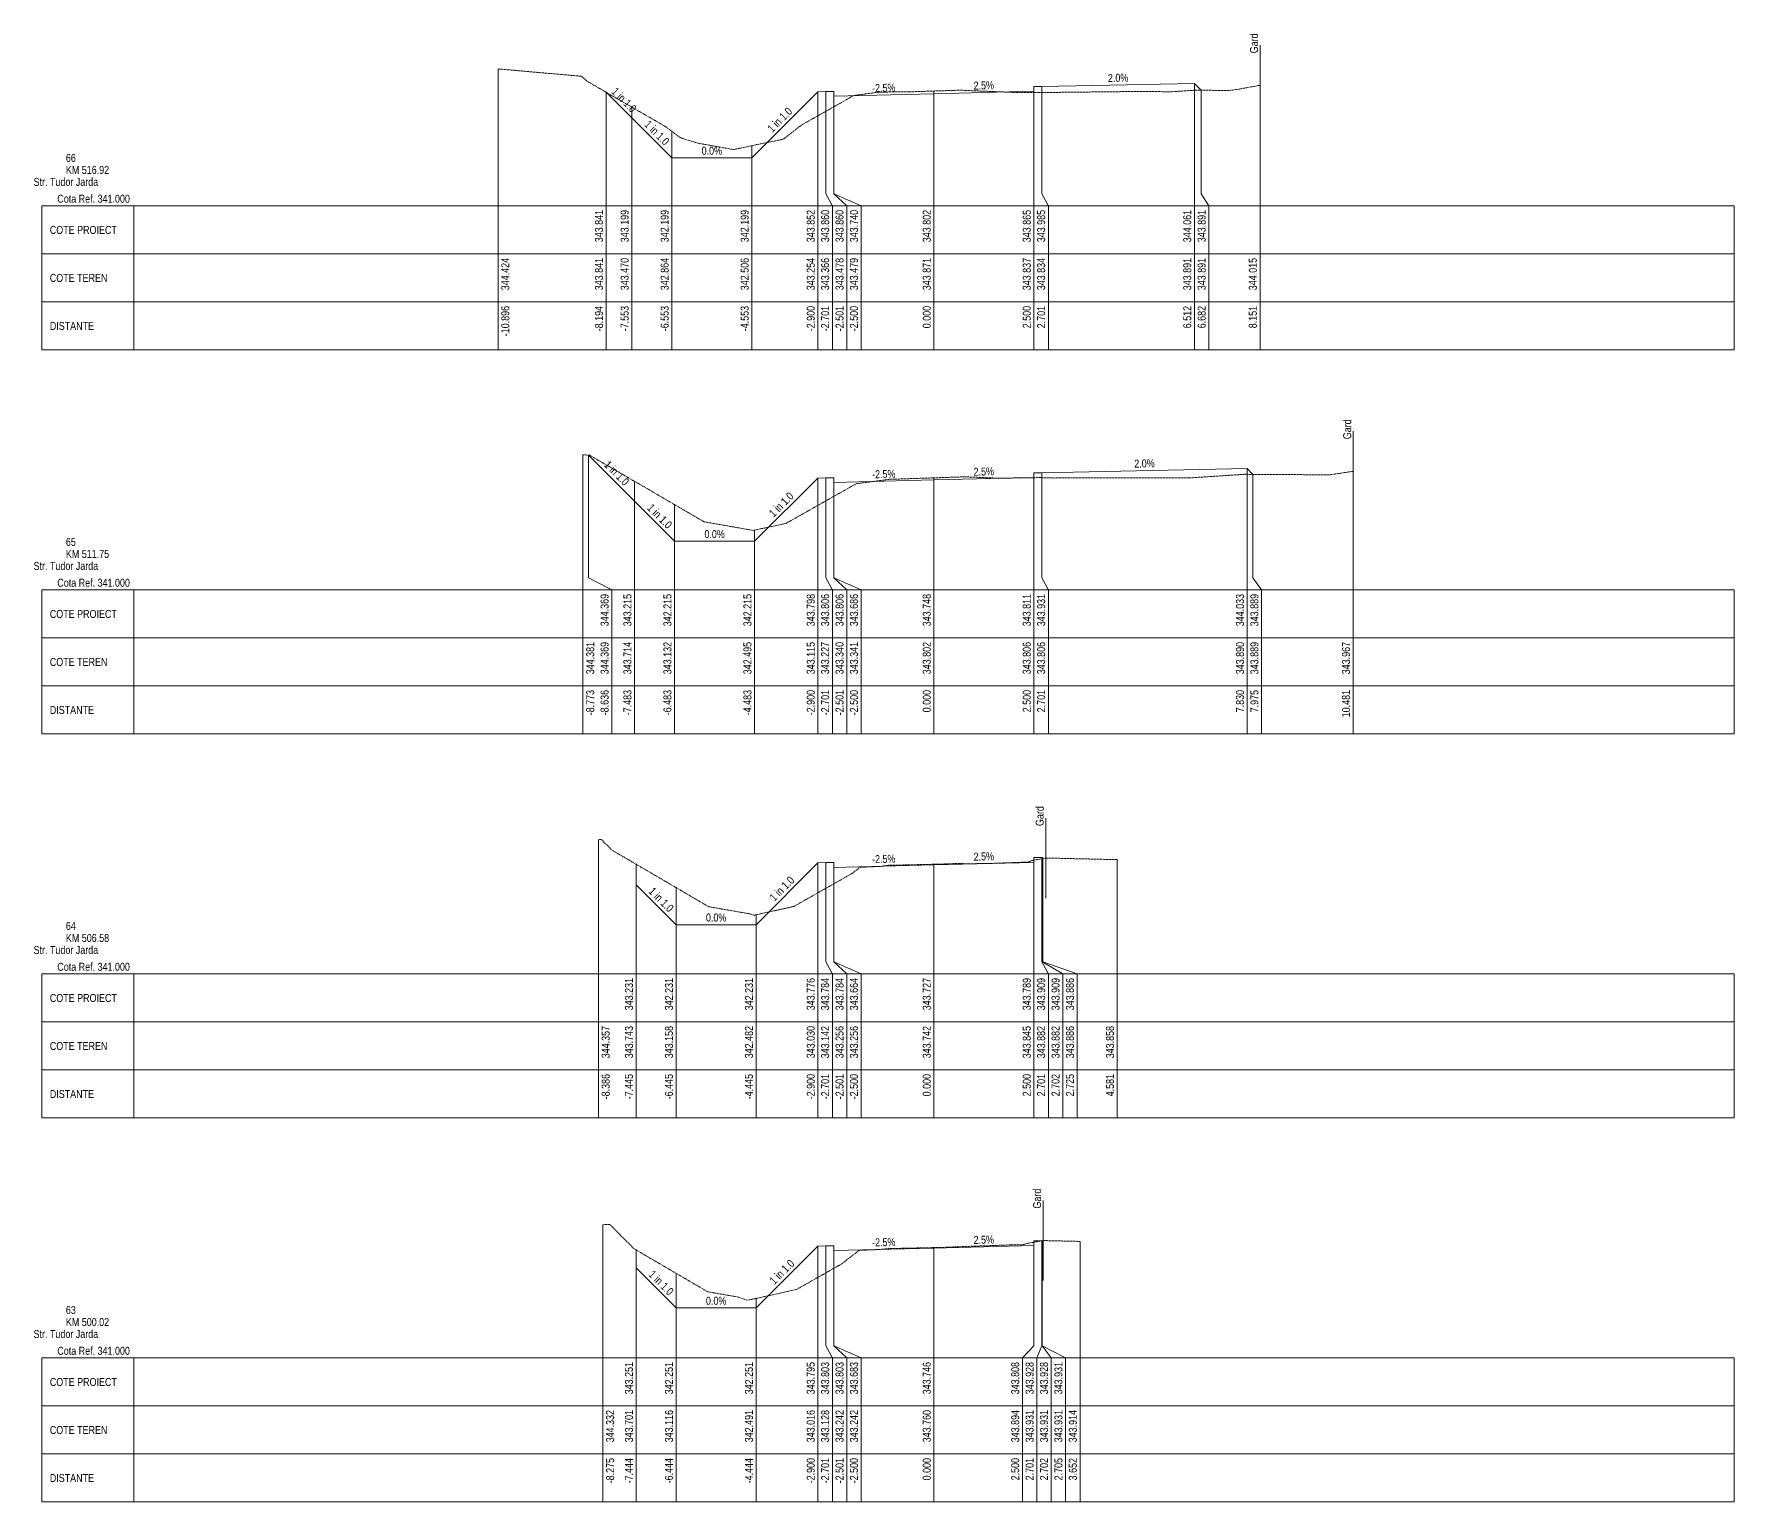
# Paper-space layout 'Str. Tudor Jarda-XS-1' of a CAD drawing. Extents: x 5 to 860, y 10 to 5944.
# Drawn here: x 435 to 860, y 10 to 377 of the extents above; entities that cross this region are included whole.
import ezdxf
from ezdxf.enums import TextEntityAlignment as Align

# ---------------------------------------------------------------- set-up
doc = ezdxf.new("R2010")
doc.units = 0
doc.linetypes.add('DASHED2', pattern=[0.375, 0.25, -0.125])
doc.layers.add('ARD-No Plot', color=1, linetype='Continuous', lineweight=0, plot=False)
for name, color, linetype, lineweight in [('DESIGN-TEXT', 7, 'Continuous', 0), ('EXISTING-TEXT', 7, 'Continuous', 0), ('LINES', 7, 'Continuous', 0), ('Text', 7, 'Continuous', 0), ('X-RL', 7, 'Continuous', 0), ('XPLOT-DESIGN', 5, 'Continuous', 0), ('XPLOT-EXISTING', 3, 'DASHED2', 0), ('XPLOT-GRADE', 7, 'Continuous', 0), ('XPLOT-KM', 7, 'Continuous', 0), ('XPLOT-TITLE', 7, 'Continuous', 0)]:
    doc.layers.add(name, color=color, linetype=linetype, lineweight=lineweight)
doc.styles.add('Arial', font='arial.ttf', dxfattribs={"width": 0.8})

psp = doc.layouts.new('Str. Tudor Jarda-XS-1')

# ---------------------------------------------------------------- linework, layer by layer
at = {"layer": 'LINES'}
for p, q in [((741.509, 374.15), (741.509, 354.15)), ((551.039, 337), (551.039, 368.244)), ((551.039, 337), (551.039, 368.244)), ((578.058, 337), (578.058, 362.409)), ((578.058, 337), (578.058, 362.409)), ((578.058, 337), (578.058, 362.409)), ((631, 337), (631, 362.518)), ((631, 337), (631, 362.518)), ((631, 337), (631, 362.518)), ((632.99, 337), (632.99, 362.597)), ((632.99, 337), (632.99, 362.597)), ((632.99, 337), (632.99, 362.597)), ((634.99, 337), (634.99, 362.597)), ((634.99, 337), (634.99, 362.597)), ((634.99, 337), (634.99, 362.597)), ((635, 337), (635, 361.397)), ((635, 337), (635, 361.397)), ((635, 337), (635, 361.397)), ((660, 337), (660, 362.714)), ((660, 337), (660, 362.714)), ((660, 337), (660, 362.714)), ((685, 337), (685, 362.647)), ((685, 337), (685, 362.647)), ((685, 337), (685, 362.647)), ((687.01, 337), (687.01, 363.847)), ((687.01, 337), (687.01, 363.847)), ((687.01, 337), (687.01, 363.847)), ((725.121, 337), (725.121, 364.61)), ((725.121, 337), (725.121, 364.61)), ((725.121, 337), (725.121, 364.61)), ((726.822, 337), (726.822, 362.908)), ((726.822, 337), (726.822, 362.908)), ((726.822, 337), (726.822, 362.908)), ((741.509, 337), (741.509, 364.15)), ((741.509, 337), (741.509, 364.15)), ((584.475, 337), (584.475, 358.699)), ((584.475, 337), (584.475, 358.699)), ((584.475, 337), (584.475, 358.699)), ((594.475, 337), (594.475, 352.644)), ((594.475, 337), (594.475, 352.644)), ((594.475, 337), (594.475, 352.644)), ((614.475, 337), (614.475, 349.058)), ((614.475, 337), (614.475, 349.058)), ((614.475, 337), (614.475, 349.058)), ((551.039, 334), (551.039, 337)), ((551.039, 334), (551.039, 337)), ((578.058, 334), (578.058, 337)), ((578.058, 334), (578.058, 337)), ((578.058, 334), (578.058, 337)), ((584.475, 334), (584.475, 337)), ((584.475, 334), (584.475, 337)), ((584.475, 334), (584.475, 337)), ((594.475, 334), (594.475, 337)), ((594.475, 334), (594.475, 337)), ((594.475, 334), (594.475, 337)), ((614.475, 334), (614.475, 337)), ((614.475, 334), (614.475, 337)), ((614.475, 334), (614.475, 337)), ((631, 334), (631, 337)), ((631, 334), (631, 337)), ((631, 334), (631, 337)), ((634.6, 334), (632.99, 337)), ((634.6, 334), (632.99, 337)), ((634.6, 334), (632.99, 337)), ((638.2, 334), (634.99, 337)), ((638.2, 334), (634.99, 337)), ((638.2, 334), (634.99, 337)), ((641.8, 334), (635, 337)), ((641.8, 334), (635, 337)), ((641.8, 334), (635, 337)), ((660, 334), (660, 337)), ((660, 334), (660, 337)), ((660, 334), (660, 337)), ((685, 334), (685, 337)), ((685, 334), (685, 337)), ((685, 334), (685, 337)), ((688.6, 334), (687.01, 337)), ((688.6, 334), (687.01, 337)), ((688.6, 334), (687.01, 337)), ((725.121, 334), (725.121, 337)), ((725.121, 334), (725.121, 337)), ((725.121, 334), (725.121, 337)), ((728.721, 334), (726.822, 337)), ((728.721, 334), (726.822, 337)), ((728.721, 334), (726.822, 337)), ((741.509, 334), (741.509, 337)), ((741.509, 334), (741.509, 337)), ((436.982, 322), (436.982, 334)), ((436.982, 334), (460, 334)), ((460, 298), (460, 334)), ((460, 334), (860, 334)), ((551.039, 298), (551.039, 334)), ((551.039, 298), (551.039, 334)), ((578.058, 298), (578.058, 334)), ((578.058, 298), (578.058, 334)), ((578.058, 298), (578.058, 334)), ((584.475, 298), (584.475, 334)), ((584.475, 298), (584.475, 334)), ((584.475, 298), (584.475, 334)), ((594.475, 298), (594.475, 334)), ((594.475, 298), (594.475, 334)), ((594.475, 298), (594.475, 334)), ((614.475, 298), (614.475, 334)), ((614.475, 298), (614.475, 334)), ((614.475, 298), (614.475, 334)), ((631, 298), (631, 334)), ((631, 298), (631, 334)), ((631, 298), (631, 334)), ((634.6, 298), (634.6, 334)), ((634.6, 298), (634.6, 334)), ((634.6, 298), (634.6, 334)), ((638.2, 298), (638.2, 334)), ((638.2, 298), (638.2, 334)), ((638.2, 298), (638.2, 334)), ((641.8, 298), (641.8, 334)), ((641.8, 298), (641.8, 334)), ((641.8, 298), (641.8, 334)), ((660, 298), (660, 334)), ((660, 298), (660, 334)), ((660, 298), (660, 334)), ((685, 298), (685, 334)), ((685, 298), (685, 334)), ((685, 298), (685, 334)), ((688.6, 298), (688.6, 334)), ((688.6, 298), (688.6, 334)), ((688.6, 298), (688.6, 334)), ((725.121, 298), (725.121, 334)), ((725.121, 298), (725.121, 334)), ((725.121, 298), (725.121, 334)), ((728.721, 298), (728.721, 334)), ((728.721, 298), (728.721, 334)), ((728.721, 298), (728.721, 334)), ((741.509, 298), (741.509, 334)), ((741.509, 298), (741.509, 334)), ((860, 298), (860, 334)), ((436.982, 310), (436.982, 322)), ((436.982, 322), (460, 322)), ((460, 322), (436.982, 322)), ((460, 322), (860, 322)), ((436.982, 298), (436.982, 310)), ((436.982, 310), (460, 310)), ((460, 310), (436.982, 310)), ((460, 310), (860, 310)), ((460, 298), (436.982, 298)), ((460, 298), (860, 298)), ((764.809, 277.671), (764.809, 257.671)), ((572.266, 241), (572.266, 271.809)), ((572.266, 241), (572.266, 271.809)), ((573.641, 241), (573.641, 271.686)), ((573.641, 241), (573.641, 271.686)), ((573.641, 241), (573.641, 271.686)), ((738.305, 241), (738.305, 268.334)), ((738.305, 241), (738.305, 268.334)), ((738.305, 241), (738.305, 268.334)), ((585.174, 241), (585.174, 265.138)), ((585.174, 241), (585.174, 265.138)), ((585.174, 241), (585.174, 265.138)), ((631, 241), (631, 265.978)), ((631, 241), (631, 265.978)), ((631, 241), (631, 265.978)), ((632.99, 241), (632.99, 266.058)), ((632.99, 241), (632.99, 266.058)), ((632.99, 241), (632.99, 266.058)), ((634.99, 241), (634.99, 266.058)), ((634.99, 241), (634.99, 266.058)), ((634.99, 241), (634.99, 266.058)), ((635, 241), (635, 264.858)), ((635, 241), (635, 264.858)), ((635, 241), (635, 264.858)), ((660, 241), (660, 266.018)), ((660, 241), (660, 266.018)), ((660, 241), (660, 266.018)), ((685, 241), (685, 266.108)), ((685, 241), (685, 266.108)), ((685, 241), (685, 266.108)), ((687.01, 241), (687.01, 267.308)), ((687.01, 241), (687.01, 267.308)), ((687.01, 241), (687.01, 267.308)), ((739.748, 241), (739.748, 266.891)), ((739.748, 241), (739.748, 266.891)), ((739.748, 241), (739.748, 266.891)), ((764.809, 241), (764.809, 267.671)), ((764.809, 241), (764.809, 267.671)), ((595.174, 241), (595.174, 259.321)), ((595.174, 241), (595.174, 259.321)), ((595.174, 241), (595.174, 259.321)), ((615.174, 241), (615.174, 252.951)), ((615.174, 241), (615.174, 252.951)), ((615.174, 241), (615.174, 252.951)), ((436.982, 226), (436.982, 238)), ((436.982, 238), (460, 238)), ((460, 202), (460, 238)), ((460, 238), (860, 238)), ((572.266, 238), (572.266, 241)), ((572.266, 238), (572.266, 241)), ((572.266, 202), (572.266, 238)), ((572.266, 202), (572.266, 238)), ((579.466, 238), (573.641, 241)), ((579.466, 238), (573.641, 241)), ((579.466, 238), (573.641, 241)), ((579.466, 202), (579.466, 238)), ((579.466, 202), (579.466, 238)), ((579.466, 202), (579.466, 238)), ((585.174, 238), (585.174, 241)), ((585.174, 238), (585.174, 241)), ((585.174, 238), (585.174, 241)), ((585.174, 202), (585.174, 238)), ((585.174, 202), (585.174, 238)), ((585.174, 202), (585.174, 238)), ((595.174, 238), (595.174, 241)), ((595.174, 238), (595.174, 241)), ((595.174, 238), (595.174, 241)), ((595.174, 202), (595.174, 238)), ((595.174, 202), (595.174, 238)), ((595.174, 202), (595.174, 238)), ((615.174, 238), (615.174, 241)), ((615.174, 238), (615.174, 241)), ((615.174, 238), (615.174, 241)), ((615.174, 202), (615.174, 238)), ((615.174, 202), (615.174, 238)), ((615.174, 202), (615.174, 238)), ((631, 238), (631, 241)), ((631, 238), (631, 241)), ((631, 238), (631, 241)), ((631, 202), (631, 238)), ((631, 202), (631, 238)), ((631, 202), (631, 238)), ((634.6, 238), (632.99, 241)), ((634.6, 238), (632.99, 241)), ((634.6, 238), (632.99, 241)), ((634.6, 202), (634.6, 238)), ((634.6, 202), (634.6, 238)), ((634.6, 202), (634.6, 238)), ((638.2, 238), (634.99, 241)), ((638.2, 238), (634.99, 241)), ((638.2, 238), (634.99, 241)), ((641.8, 238), (635, 241)), ((641.8, 238), (635, 241)), ((641.8, 238), (635, 241)), ((638.2, 202), (638.2, 238)), ((638.2, 202), (638.2, 238)), ((638.2, 202), (638.2, 238)), ((641.8, 202), (641.8, 238)), ((641.8, 202), (641.8, 238)), ((641.8, 202), (641.8, 238)), ((660, 238), (660, 241)), ((660, 238), (660, 241)), ((660, 238), (660, 241)), ((660, 202), (660, 238)), ((660, 202), (660, 238)), ((660, 202), (660, 238)), ((685, 238), (685, 241)), ((685, 238), (685, 241)), ((685, 238), (685, 241)), ((685, 202), (685, 238)), ((685, 202), (685, 238)), ((685, 202), (685, 238)), ((688.6, 238), (687.01, 241)), ((688.6, 238), (687.01, 241)), ((688.6, 238), (687.01, 241)), ((688.6, 202), (688.6, 238)), ((688.6, 202), (688.6, 238)), ((688.6, 202), (688.6, 238)), ((738.305, 238), (738.305, 241)), ((738.305, 238), (738.305, 241)), ((738.305, 238), (738.305, 241)), ((738.305, 202), (738.305, 238)), ((738.305, 202), (738.305, 238)), ((738.305, 202), (738.305, 238)), ((741.905, 238), (739.748, 241)), ((741.905, 238), (739.748, 241)), ((741.905, 238), (739.748, 241)), ((741.905, 202), (741.905, 238)), ((741.905, 202), (741.905, 238)), ((741.905, 202), (741.905, 238)), ((764.809, 238), (764.809, 241)), ((764.809, 238), (764.809, 241)), ((764.809, 202), (764.809, 238)), ((764.809, 202), (764.809, 238)), ((860, 202), (860, 238)), ((436.982, 214), (436.982, 226)), ((436.982, 226), (460, 226)), ((460, 226), (436.982, 226)), ((460, 226), (860, 226)), ((436.982, 202), (436.982, 214)), ((436.982, 214), (460, 214)), ((460, 214), (436.982, 214)), ((460, 214), (860, 214)), ((460, 202), (436.982, 202)), ((460, 202), (860, 202)), ((687.932, 180.982), (687.932, 160.982)), ((576.135, 145), (576.135, 175.571)), ((576.135, 145), (576.135, 175.571)), ((685, 145), (685, 170.454)), ((685, 145), (685, 170.454)), ((685, 145), (685, 170.454)), ((687.01, 145), (687.01, 171.093)), ((687.01, 145), (687.01, 171.093)), ((687.01, 145), (687.01, 171.093)), ((687.02, 145), (687.02, 171.093)), ((687.02, 145), (687.02, 171.093)), ((687.02, 145), (687.02, 171.093)), ((687.253, 145), (687.253, 170.859)), ((687.253, 145), (687.253, 170.859)), ((687.253, 145), (687.253, 170.859)), ((705.809, 145), (705.809, 170.579)), ((705.809, 145), (705.809, 170.579)), ((585.549, 145), (585.549, 169.43)), ((585.549, 145), (585.549, 169.43)), ((585.549, 145), (585.549, 169.43)), ((631, 145), (631, 169.763)), ((631, 145), (631, 169.763)), ((631, 145), (631, 169.763)), ((632.99, 145), (632.99, 169.843)), ((632.99, 145), (632.99, 169.843)), ((632.99, 145), (632.99, 169.843)), ((634.99, 145), (634.99, 169.843)), ((634.99, 145), (634.99, 169.843)), ((634.99, 145), (634.99, 169.843)), ((635, 145), (635, 168.643)), ((635, 145), (635, 168.643)), ((635, 145), (635, 168.643)), ((660, 145), (660, 169.424)), ((660, 145), (660, 169.424)), ((660, 145), (660, 169.424)), ((595.549, 145), (595.549, 163.582)), ((595.549, 145), (595.549, 163.582)), ((595.549, 145), (595.549, 163.582)), ((615.549, 145), (615.549, 156.815)), ((615.549, 145), (615.549, 156.815)), ((615.549, 145), (615.549, 156.815)), ((576.135, 142), (576.135, 145)), ((576.135, 142), (576.135, 145)), ((585.549, 142), (585.549, 145)), ((585.549, 142), (585.549, 145)), ((585.549, 142), (585.549, 145)), ((595.549, 142), (595.549, 145)), ((595.549, 142), (595.549, 145)), ((595.549, 142), (595.549, 145)), ((615.549, 142), (615.549, 145)), ((615.549, 142), (615.549, 145)), ((615.549, 142), (615.549, 145)), ((631, 142), (631, 145)), ((631, 142), (631, 145)), ((631, 142), (631, 145)), ((634.6, 142), (632.99, 145)), ((634.6, 142), (632.99, 145)), ((634.6, 142), (632.99, 145)), ((638.2, 142), (634.99, 145)), ((638.2, 142), (634.99, 145)), ((638.2, 142), (634.99, 145)), ((641.8, 142), (635, 145)), ((641.8, 142), (635, 145)), ((641.8, 142), (635, 145)), ((660, 142), (660, 145)), ((660, 142), (660, 145)), ((660, 142), (660, 145)), ((685, 142), (685, 145)), ((685, 142), (685, 145)), ((685, 142), (685, 145)), ((688.6, 142), (687.01, 145)), ((688.6, 142), (687.01, 145)), ((688.6, 142), (687.01, 145)), ((692.2, 142), (687.02, 145)), ((692.2, 142), (687.02, 145)), ((692.2, 142), (687.02, 145)), ((695.8, 142), (687.253, 145)), ((695.8, 142), (687.253, 145)), ((695.8, 142), (687.253, 145)), ((705.809, 142), (705.809, 145)), ((705.809, 142), (705.809, 145)), ((436.982, 130), (436.982, 142)), ((436.982, 142), (460, 142)), ((460, 106), (460, 142)), ((460, 142), (860, 142)), ((576.135, 106), (576.135, 142)), ((576.135, 106), (576.135, 142)), ((585.549, 106), (585.549, 142)), ((585.549, 106), (585.549, 142)), ((585.549, 106), (585.549, 142)), ((595.549, 106), (595.549, 142)), ((595.549, 106), (595.549, 142)), ((595.549, 106), (595.549, 142)), ((615.549, 106), (615.549, 142)), ((615.549, 106), (615.549, 142)), ((615.549, 106), (615.549, 142)), ((631, 106), (631, 142)), ((631, 106), (631, 142)), ((631, 106), (631, 142)), ((634.6, 106), (634.6, 142)), ((634.6, 106), (634.6, 142)), ((634.6, 106), (634.6, 142)), ((638.2, 106), (638.2, 142)), ((638.2, 106), (638.2, 142)), ((638.2, 106), (638.2, 142)), ((641.8, 106), (641.8, 142)), ((641.8, 106), (641.8, 142)), ((641.8, 106), (641.8, 142)), ((660, 106), (660, 142)), ((660, 106), (660, 142)), ((660, 106), (660, 142)), ((685, 106), (685, 142)), ((685, 106), (685, 142)), ((685, 106), (685, 142)), ((688.6, 106), (688.6, 142)), ((688.6, 106), (688.6, 142)), ((688.6, 106), (688.6, 142)), ((692.2, 106), (692.2, 142)), ((692.2, 106), (692.2, 142)), ((692.2, 106), (692.2, 142)), ((695.8, 106), (695.8, 142)), ((695.8, 106), (695.8, 142)), ((695.8, 106), (695.8, 142)), ((705.809, 106), (705.809, 142)), ((705.809, 106), (705.809, 142)), ((860, 106), (860, 142)), ((436.982, 118), (436.982, 130)), ((436.982, 130), (460, 130)), ((460, 130), (436.982, 130)), ((460, 130), (860, 130)), ((436.982, 106), (436.982, 118)), ((436.982, 118), (460, 118)), ((460, 118), (436.982, 118)), ((460, 118), (860, 118)), ((460, 106), (436.982, 106)), ((460, 106), (860, 106)), ((687.271, 85.353), (687.271, 65.353)), ((577.253, 49), (577.253, 79.317)), ((577.253, 49), (577.253, 79.317)), ((585.556, 49), (585.556, 73.006)), ((585.556, 49), (585.556, 73.006)), ((585.556, 49), (585.556, 73.006)), ((631, 49), (631, 73.953)), ((631, 49), (631, 73.953)), ((631, 49), (631, 73.953)), ((632.99, 49), (632.99, 74.033)), ((632.99, 49), (632.99, 74.033)), ((632.99, 49), (632.99, 74.033)), ((634.99, 49), (634.99, 74.033)), ((634.99, 49), (634.99, 74.033)), ((634.99, 49), (634.99, 74.033)), ((635, 49), (635, 72.833)), ((635, 49), (635, 72.833)), ((635, 49), (635, 72.833)), ((660, 49), (660, 73.596)), ((660, 49), (660, 73.596)), ((660, 49), (660, 73.596)), ((685, 49), (685, 74.944)), ((685, 49), (685, 74.944)), ((685, 49), (685, 74.944)), ((687.01, 49), (687.01, 75.306)), ((687.01, 49), (687.01, 75.306)), ((687.01, 49), (687.01, 75.306)), ((687.02, 49), (687.02, 75.307)), ((687.02, 49), (687.02, 75.307)), ((687.02, 49), (687.02, 75.307)), ((687.05, 49), (687.05, 75.313)), ((687.05, 49), (687.05, 75.313)), ((687.05, 49), (687.05, 75.313)), ((696.517, 49), (696.517, 75.144)), ((696.517, 49), (696.517, 75.144)), ((595.556, 49), (595.556, 67.158)), ((595.556, 49), (595.556, 67.158)), ((595.556, 49), (595.556, 67.158)), ((615.556, 49), (615.556, 60.91)), ((615.556, 49), (615.556, 60.91)), ((615.556, 49), (615.556, 60.91)), ((577.253, 46), (577.253, 49)), ((577.253, 46), (577.253, 49)), ((585.556, 46), (585.556, 49)), ((585.556, 46), (585.556, 49)), ((585.556, 46), (585.556, 49)), ((595.556, 46), (595.556, 49)), ((595.556, 46), (595.556, 49)), ((595.556, 46), (595.556, 49)), ((615.556, 46), (615.556, 49)), ((615.556, 46), (615.556, 49)), ((615.556, 46), (615.556, 49)), ((631, 46), (631, 49)), ((631, 46), (631, 49)), ((631, 46), (631, 49)), ((634.6, 46), (632.99, 49)), ((634.6, 46), (632.99, 49)), ((634.6, 46), (632.99, 49)), ((638.2, 46), (634.99, 49)), ((638.2, 46), (634.99, 49)), ((638.2, 46), (634.99, 49)), ((641.8, 46), (635, 49)), ((641.8, 46), (635, 49)), ((641.8, 46), (635, 49)), ((660, 46), (660, 49)), ((660, 46), (660, 49)), ((660, 46), (660, 49)), ((682.117, 46), (685, 49)), ((682.117, 46), (685, 49)), ((682.117, 46), (685, 49)), ((685.717, 46), (687.01, 49)), ((685.717, 46), (687.01, 49)), ((685.717, 46), (687.01, 49)), ((689.317, 46), (687.02, 49)), ((689.317, 46), (687.02, 49)), ((689.317, 46), (687.02, 49)), ((692.917, 46), (687.05, 49)), ((692.917, 46), (687.05, 49)), ((692.917, 46), (687.05, 49)), ((696.517, 46), (696.517, 49)), ((696.517, 46), (696.517, 49)), ((436.982, 34), (436.982, 46)), ((436.982, 46), (460, 46)), ((460, 10), (460, 46)), ((460, 46), (860, 46)), ((577.253, 10), (577.253, 46)), ((577.253, 10), (577.253, 46)), ((585.556, 10), (585.556, 46)), ((585.556, 10), (585.556, 46)), ((585.556, 10), (585.556, 46)), ((595.556, 10), (595.556, 46)), ((595.556, 10), (595.556, 46)), ((595.556, 10), (595.556, 46)), ((615.556, 10), (615.556, 46)), ((615.556, 10), (615.556, 46)), ((615.556, 10), (615.556, 46)), ((631, 10), (631, 46)), ((631, 10), (631, 46)), ((631, 10), (631, 46)), ((634.6, 10), (634.6, 46)), ((634.6, 10), (634.6, 46)), ((634.6, 10), (634.6, 46)), ((638.2, 10), (638.2, 46)), ((638.2, 10), (638.2, 46)), ((638.2, 10), (638.2, 46)), ((641.8, 10), (641.8, 46)), ((641.8, 10), (641.8, 46)), ((641.8, 10), (641.8, 46)), ((660, 10), (660, 46)), ((660, 10), (660, 46)), ((660, 10), (660, 46)), ((682.117, 10), (682.117, 46)), ((682.117, 10), (682.117, 46)), ((682.117, 10), (682.117, 46)), ((685.717, 10), (685.717, 46)), ((685.717, 10), (685.717, 46)), ((685.717, 10), (685.717, 46)), ((689.317, 10), (689.317, 46)), ((689.317, 10), (689.317, 46)), ((689.317, 10), (689.317, 46)), ((692.917, 10), (692.917, 46)), ((692.917, 10), (692.917, 46)), ((692.917, 10), (692.917, 46)), ((696.517, 10), (696.517, 46)), ((696.517, 10), (696.517, 46)), ((860, 10), (860, 46)), ((436.982, 22), (436.982, 34)), ((436.982, 34), (460, 34)), ((460, 34), (436.982, 34)), ((460, 34), (860, 34)), ((436.982, 10), (436.982, 22)), ((436.982, 22), (460, 22)), ((460, 22), (436.982, 22)), ((460, 22), (860, 22)), ((460, 10), (436.982, 10)), ((460, 10), (860, 10))]:
    psp.add_line(p, q, dxfattribs=at)
at = {"layer": 'XPLOT-DESIGN'}
for p, q in [((578.058, 362.409), (584.475, 355.993)), ((614.475, 345.993), (631, 362.518)), ((631, 362.518), (632.99, 362.597)), ((632.99, 362.597), (634.99, 362.597)), ((634.99, 362.597), (635, 361.397)), ((635, 361.397), (660, 362.022)), ((660, 362.022), (685, 362.647)), ((685, 362.647), (685.01, 363.847)), ((685.01, 363.847), (687.01, 363.847)), ((687.01, 363.847), (725.121, 364.61)), ((725.121, 364.61), (726.822, 362.908)), ((584.475, 355.993), (594.475, 345.993)), ((594.475, 345.993), (614.475, 345.993)), ((573.641, 271.686), (585.174, 260.152)), ((687.01, 267.308), (738.305, 268.334)), ((738.305, 268.334), (739.748, 266.891)), ((615.174, 250.152), (631, 265.978)), ((631, 265.978), (632.99, 266.058)), ((632.99, 266.058), (634.99, 266.058)), ((634.99, 266.058), (635, 264.858)), ((635, 264.858), (660, 265.483)), ((660, 265.483), (685, 266.108)), ((685, 266.108), (685.01, 267.308)), ((685.01, 267.308), (687.01, 267.308)), ((585.174, 260.152), (595.174, 250.152)), ((595.174, 250.152), (615.174, 250.152)), ((685, 169.893), (685.01, 171.093)), ((685.01, 171.093), (687.01, 171.093)), ((687.01, 171.093), (687.02, 171.093)), ((687.02, 171.093), (687.253, 170.859)), ((615.549, 154.312), (631, 169.763)), ((631, 169.763), (632.99, 169.843)), ((632.99, 169.843), (634.99, 169.843)), ((634.99, 169.843), (635, 168.643)), ((635, 168.643), (660, 169.268)), ((660, 169.268), (685, 169.893)), ((585.549, 164.312), (595.549, 154.312)), ((595.549, 154.312), (615.549, 154.312)), ((615.556, 58.509), (631, 73.953)), ((631, 73.953), (632.99, 74.033)), ((632.99, 74.033), (634.99, 74.033)), ((634.99, 74.033), (635, 72.833)), ((635, 72.833), (660, 73.458)), ((660, 73.458), (685, 74.083)), ((685, 74.083), (685.01, 75.283)), ((685.01, 75.283), (687.01, 75.283)), ((687.01, 75.283), (687.02, 75.283)), ((687.02, 75.283), (687.05, 75.313)), ((585.556, 68.509), (595.556, 58.509)), ((595.556, 58.509), (615.556, 58.509))]:
    psp.add_line(p, q, dxfattribs=at)
at = {"layer": 'XPLOT-EXISTING'}
for p, q in [((551.039, 368.244), (571.855, 366.412)), ((571.855, 366.412), (573.247, 365.192)), ((573.247, 365.192), (578.058, 362.409)), ((578.058, 362.409), (584.475, 358.699)), ((638.973, 361.028), (639.334, 361.355)), ((639.334, 361.355), (640.203, 361.638)), ((640.203, 361.638), (646.382, 362.463)), ((646.382, 362.463), (653.628, 362.505)), ((653.628, 362.505), (660, 362.714)), ((660, 362.714), (666.502, 362.927)), ((660, 362.714), (660, 362.714)), ((666.502, 362.927), (681.305, 362.314)), ((681.305, 362.314), (685, 362.366)), ((685, 362.366), (685.035, 362.366)), ((685.035, 362.366), (686.41, 362.33)), ((686.41, 362.33), (687.01, 362.337)), ((687.01, 362.337), (708.09, 362.577)), ((708.09, 362.577), (719.552, 362.553)), ((719.552, 362.553), (725.121, 362.914)), ((725.121, 362.914), (725.19, 362.918)), ((725.19, 362.918), (726.822, 362.908)), ((726.822, 362.908), (733.996, 362.866)), ((733.996, 362.866), (736.378, 363.216)), ((736.378, 363.216), (741.509, 364.15)), ((584.475, 358.699), (592.878, 353.84)), ((631, 356.537), (632.99, 357.658)), ((632.99, 357.658), (634.99, 358.785)), ((634.99, 358.785), (635, 358.79)), ((635, 358.79), (638.973, 361.028)), ((592.878, 353.84), (594.475, 352.644)), ((622.32, 350.658), (626.889, 354.222)), ((626.889, 354.222), (631, 356.537)), ((594.475, 352.644), (596.345, 351.243)), ((596.345, 351.243), (597.111, 350.837)), ((597.111, 350.837), (601.147, 349.655)), ((601.147, 349.655), (609.925, 348.082)), ((609.925, 348.082), (614.475, 349.058)), ((614.475, 349.058), (615.651, 349.31)), ((615.651, 349.31), (622.32, 350.658)), ((572.266, 271.809), (573.641, 271.686)), ((573.641, 271.686), (574.021, 271.652)), ((574.021, 271.652), (574.141, 271.547)), ((574.141, 271.547), (585.174, 265.138)), ((585.174, 265.138), (592.905, 260.647)), ((635, 261.407), (640.506, 264.516)), ((640.506, 264.516), (640.521, 264.529)), ((640.521, 264.529), (640.556, 264.541)), ((640.556, 264.541), (649.052, 265.685)), ((649.052, 265.685), (650.275, 265.693)), ((650.275, 265.693), (660, 266.018)), ((660, 266.018), (667.725, 266.277)), ((660, 266.018), (660, 266.018)), ((667.725, 266.277), (676.192, 265.931)), ((676.192, 265.931), (685, 266.058)), ((685, 266.058), (686.368, 266.078)), ((686.368, 266.078), (687.01, 266.061)), ((687.01, 266.061), (690.083, 265.98)), ((690.083, 265.98), (694.415, 266.031)), ((694.415, 266.031), (723.622, 265.987)), ((723.622, 265.987), (737.6, 266.904)), ((737.6, 266.904), (738.305, 266.9)), ((738.305, 266.9), (739.748, 266.891)), ((739.748, 266.891), (758.934, 266.775)), ((758.934, 266.775), (764.602, 267.632)), ((764.602, 267.632), (764.809, 267.671)), ((592.905, 260.647), (595.174, 259.321)), ((595.174, 259.321), (602.506, 255.037)), ((631, 259.149), (632.99, 260.273)), ((632.99, 260.273), (634.99, 261.402)), ((634.99, 261.402), (635, 261.407)), ((602.506, 255.037), (612.222, 253.337)), ((623.233, 254.763), (631, 259.149)), ((612.222, 253.337), (614.801, 252.871)), ((614.801, 252.871), (615.174, 252.951)), ((615.174, 252.951), (622.864, 254.602)), ((622.864, 254.602), (623.082, 254.646)), ((623.082, 254.646), (623.233, 254.763)), ((576.135, 175.571), (576.867, 175.609)), ((576.867, 175.609), (579.529, 172.95)), ((579.529, 172.95), (585.549, 169.43)), ((683.667, 169.975), (684.452, 170.355)), ((684.452, 170.355), (685, 170.454)), ((685, 170.454), (687.01, 170.816)), ((687.01, 170.816), (687.02, 170.817)), ((687.02, 170.817), (687.253, 170.859)), ((687.253, 170.859), (687.932, 170.982)), ((687.932, 170.982), (705.809, 170.579)), ((585.549, 169.43), (595.549, 163.582)), ((635, 164.561), (639.667, 167.202)), ((639.667, 167.202), (641.536, 168.669)), ((641.536, 168.669), (646.644, 168.901)), ((646.644, 168.901), (648.647, 169.157)), ((648.647, 169.157), (660, 169.424)), ((660, 169.424), (661.085, 169.449)), ((660, 169.424), (660, 169.424)), ((661.085, 169.449), (666.289, 169.626)), ((666.289, 169.626), (668.358, 169.544)), ((668.358, 169.544), (673.961, 169.626)), ((673.961, 169.626), (683.667, 169.975)), ((595.549, 163.582), (603.691, 158.821)), ((624.984, 158.892), (631, 162.297)), ((631, 162.297), (632.99, 163.423)), ((632.99, 163.423), (634.99, 164.555)), ((634.99, 164.555), (635, 164.561)), ((603.691, 158.821), (613.985, 157.02)), ((615.549, 156.815), (621.83, 158.174)), ((621.83, 158.174), (624.984, 158.892)), ((613.985, 157.02), (614.949, 156.685)), ((614.949, 156.685), (615.549, 156.815)), ((577.253, 79.317), (578.929, 79.404)), ((578.929, 79.404), (585.021, 73.319)), ((585.021, 73.319), (585.556, 73.006)), ((585.556, 73.006), (595.556, 67.158)), ((636.947, 69.524), (641.243, 72.896)), ((641.243, 72.896), (646.597, 73.139)), ((646.597, 73.139), (648.478, 73.338)), ((648.478, 73.338), (660, 73.596)), ((660, 73.596), (662.67, 73.656)), ((660, 73.596), (660, 73.596)), ((662.67, 73.656), (665.404, 73.778)), ((665.404, 73.778), (666.209, 73.751)), ((666.209, 73.751), (666.269, 73.809)), ((666.269, 73.809), (679.285, 74.277)), ((679.285, 74.277), (681.851, 74.259)), ((681.851, 74.259), (683.8, 74.728)), ((683.8, 74.728), (685, 74.944)), ((685, 74.944), (687.01, 75.306)), ((687.01, 75.306), (687.02, 75.307)), ((687.02, 75.307), (687.05, 75.313)), ((687.05, 75.313), (687.271, 75.353)), ((687.271, 75.353), (696.517, 75.144)), ((632.99, 67.284), (634.99, 68.416)), ((634.99, 68.416), (635, 68.422)), ((635, 68.422), (636.947, 69.524)), ((595.556, 67.158), (603.417, 62.562)), ((625.782, 63.205), (631, 66.158)), ((631, 66.158), (632.99, 67.284)), ((603.417, 62.562), (611.254, 61.191)), ((611.254, 61.191), (613.402, 60.445)), ((613.402, 60.445), (615.556, 60.91)), ((615.556, 60.91), (618.638, 61.577)), ((618.638, 61.577), (625.782, 63.205))]:
    psp.add_line(p, q, dxfattribs=at)

# ---------------------------------------------------------------- texts
at = {"layer": 'ARD-No Plot', "style": 'Arial', "width": 0.8}
for p in [(443, 339), (443, 243), (443, 147), (443, 51)]:
    psp.add_text('Str. Tudor Jarda', height=2, dxfattribs=at).set_placement(p, align=Align.CENTER)
at = {"layer": 'DESIGN-TEXT', "style": 'Arial', "width": 0.8}
for s, p in [('343.841', (577.258, 333)), ('343.199', (583.675, 333)), ('342.199', (593.675, 333)), ('342.199', (613.675, 333)), ('343.852', (630.2, 333)), ('343.860', (633.8, 333)), ('343.860', (637.4, 333)), ('343.740', (641, 333)), ('343.802', (659.2, 333)), ('343.865', (684.2, 333)), ('343.985', (687.8, 333)), ('344.061', (724.321, 333)), ('343.891', (727.921, 333)), ('344.369', (578.666, 237)), ('343.215', (584.374, 237)), ('342.215', (594.374, 237)), ('342.215', (614.374, 237)), ('343.798', (630.2, 237)), ('343.806', (633.8, 237)), ('343.806', (637.4, 237)), ('343.686', (641, 237)), ('343.748', (659.2, 237)), ('343.811', (684.2, 237)), ('343.931', (687.8, 237)), ('344.033', (737.505, 237)), ('343.889', (741.105, 237)), ('343.231', (584.749, 141)), ('342.231', (594.749, 141)), ('342.231', (614.749, 141)), ('343.776', (630.2, 141)), ('343.784', (633.8, 141)), ('343.784', (637.4, 141)), ('343.664', (641, 141)), ('343.727', (659.2, 141)), ('343.789', (684.2, 141)), ('343.909', (687.8, 141)), ('343.909', (691.4, 141)), ('343.886', (695, 141)), ('343.251', (584.756, 45)), ('342.251', (594.756, 45)), ('342.251', (614.756, 45)), ('343.795', (630.2, 45)), ('343.803', (633.8, 45)), ('343.803', (637.4, 45)), ('343.683', (641, 45)), ('343.746', (659.2, 45)), ('343.808', (681.317, 45)), ('343.928', (684.917, 45)), ('343.928', (688.517, 45)), ('343.931', (692.117, 45))]:
    psp.add_text(s, height=2, rotation=90, dxfattribs=at).set_placement(p, align=Align.RIGHT)
at = {"layer": 'EXISTING-TEXT', "style": 'Arial', "width": 0.8}
for s, p in [('344.424', (553.839, 321)), ('343.841', (577.258, 321)), ('343.470', (583.675, 321)), ('342.864', (593.675, 321)), ('342.506', (613.675, 321)), ('343.254', (630.2, 321)), ('343.366', (633.8, 321)), ('343.478', (637.4, 321)), ('343.479', (641, 321)), ('343.871', (659.2, 321)), ('343.871', (659.2, 321)), ('343.837', (684.2, 321)), ('343.834', (687.8, 321)), ('343.891', (724.321, 321)), ('343.891', (727.921, 321)), ('344.015', (740.709, 321)), ('344.381', (575.066, 225)), ('344.369', (578.666, 225)), ('343.714', (584.374, 225)), ('343.132', (594.374, 225)), ('342.495', (614.374, 225)), ('343.115', (630.2, 225)), ('343.227', (633.8, 225)), ('343.340', (637.4, 225)), ('343.341', (641, 225)), ('343.802', (659.2, 225)), ('343.802', (659.2, 225)), ('343.806', (684.2, 225)), ('343.806', (687.8, 225)), ('343.890', (737.505, 225)), ('343.889', (741.105, 225)), ('343.967', (764.009, 225)), ('344.357', (578.935, 129)), ('343.743', (584.749, 129)), ('343.158', (594.749, 129)), ('342.482', (614.749, 129)), ('343.030', (630.2, 129)), ('343.142', (633.8, 129)), ('343.256', (637.4, 129)), ('343.256', (641, 129)), ('343.742', (659.2, 129)), ('343.742', (659.2, 129)), ('343.845', (684.2, 129)), ('343.882', (687.8, 129)), ('343.882', (691.4, 129)), ('343.886', (695, 129)), ('343.858', (705.009, 129)), ('344.332', (580.053, 33)), ('343.701', (584.756, 33)), ('343.116', (594.756, 33)), ('342.491', (614.756, 33)), ('343.016', (630.2, 33)), ('343.128', (633.8, 33)), ('343.242', (637.4, 33)), ('343.242', (641, 33)), ('343.760', (659.2, 33)), ('343.760', (659.2, 33)), ('343.894', (681.317, 33)), ('343.931', (684.917, 33)), ('343.931', (688.517, 33)), ('343.931', (692.117, 33)), ('343.914', (695.717, 33))]:
    psp.add_text(s, height=2, rotation=90, dxfattribs=at).set_placement(p, align=Align.RIGHT)
at = {"layer": 'Text', "style": 'Arial', "width": 0.8}
for p in [(741.009, 372.15), (764.309, 275.671), (687.432, 178.982), (686.771, 83.353)]:
    psp.add_text('Gard', height=2, rotation=90, dxfattribs=at).set_placement(p)
for s, p in [('-10.896', (553.839, 309)), ('-10.896', (553.839, 309)), ('-8.194', (577.258, 309)), ('-8.194', (577.258, 309)), ('-8.194', (577.258, 309)), ('-7.553', (583.675, 309)), ('-7.553', (583.675, 309)), ('-7.553', (583.675, 309)), ('-6.553', (593.675, 309)), ('-6.553', (593.675, 309)), ('-6.553', (593.675, 309)), ('-4.553', (613.675, 309)), ('-4.553', (613.675, 309)), ('-4.553', (613.675, 309)), ('-2.900', (630.2, 309)), ('-2.900', (630.2, 309)), ('-2.900', (630.2, 309)), ('-2.701', (633.8, 309)), ('-2.701', (633.8, 309)), ('-2.701', (633.8, 309)), ('-2.501', (637.4, 309)), ('-2.501', (637.4, 309)), ('-2.501', (637.4, 309)), ('-2.500', (641, 309)), ('-2.500', (641, 309)), ('-2.500', (641, 309)), ('0.000', (659.2, 309)), ('0.000', (659.2, 309)), ('0.000', (659.2, 309)), ('2.500', (684.2, 309)), ('2.500', (684.2, 309)), ('2.500', (684.2, 309)), ('2.701', (687.8, 309)), ('2.701', (687.8, 309)), ('2.701', (687.8, 309)), ('6.512', (724.321, 309)), ('6.512', (724.321, 309)), ('6.512', (724.321, 309)), ('6.682', (727.921, 309)), ('6.682', (727.921, 309)), ('6.682', (727.921, 309)), ('8.151', (740.709, 309)), ('8.151', (740.709, 309)), ('-8.773', (575.066, 213)), ('-8.773', (575.066, 213)), ('-8.636', (578.666, 213)), ('-8.636', (578.666, 213)), ('-8.636', (578.666, 213)), ('-7.483', (584.374, 213)), ('-7.483', (584.374, 213)), ('-7.483', (584.374, 213)), ('-6.483', (594.374, 213)), ('-6.483', (594.374, 213)), ('-6.483', (594.374, 213)), ('-4.483', (614.374, 213)), ('-4.483', (614.374, 213)), ('-4.483', (614.374, 213)), ('-2.900', (630.2, 213)), ('-2.900', (630.2, 213)), ('-2.900', (630.2, 213)), ('-2.701', (633.8, 213)), ('-2.701', (633.8, 213)), ('-2.701', (633.8, 213)), ('-2.501', (637.4, 213)), ('-2.501', (637.4, 213)), ('-2.501', (637.4, 213)), ('-2.500', (641, 213)), ('-2.500', (641, 213)), ('-2.500', (641, 213)), ('0.000', (659.2, 213)), ('0.000', (659.2, 213)), ('0.000', (659.2, 213)), ('2.500', (684.2, 213)), ('2.500', (684.2, 213)), ('2.500', (684.2, 213)), ('2.701', (687.8, 213)), ('2.701', (687.8, 213)), ('2.701', (687.8, 213)), ('7.830', (737.505, 213)), ('7.830', (737.505, 213)), ('7.830', (737.505, 213)), ('7.975', (741.105, 213)), ('7.975', (741.105, 213)), ('7.975', (741.105, 213)), ('10.481', (764.009, 213)), ('10.481', (764.009, 213)), ('-8.386', (578.935, 117)), ('-8.386', (578.935, 117)), ('-7.445', (584.749, 117)), ('-7.445', (584.749, 117)), ('-7.445', (584.749, 117)), ('-6.445', (594.749, 117)), ('-6.445', (594.749, 117)), ('-6.445', (594.749, 117)), ('-4.445', (614.749, 117)), ('-4.445', (614.749, 117)), ('-4.445', (614.749, 117)), ('-2.900', (630.2, 117)), ('-2.900', (630.2, 117)), ('-2.900', (630.2, 117)), ('-2.701', (633.8, 117)), ('-2.701', (633.8, 117)), ('-2.701', (633.8, 117)), ('-2.501', (637.4, 117)), ('-2.501', (637.4, 117)), ('-2.501', (637.4, 117)), ('-2.500', (641, 117)), ('-2.500', (641, 117)), ('-2.500', (641, 117)), ('0.000', (659.2, 117)), ('0.000', (659.2, 117)), ('0.000', (659.2, 117)), ('2.500', (684.2, 117)), ('2.500', (684.2, 117)), ('2.500', (684.2, 117)), ('2.701', (687.8, 117)), ('2.701', (687.8, 117)), ('2.701', (687.8, 117)), ('2.702', (691.4, 117)), ('2.702', (691.4, 117)), ('2.702', (691.4, 117)), ('2.725', (695, 117)), ('2.725', (695, 117)), ('2.725', (695, 117)), ('4.581', (705.009, 117)), ('4.581', (705.009, 117)), ('-8.275', (580.053, 21)), ('-8.275', (580.053, 21)), ('-7.444', (584.756, 21)), ('-7.444', (584.756, 21)), ('-7.444', (584.756, 21)), ('-6.444', (594.756, 21)), ('-6.444', (594.756, 21)), ('-6.444', (594.756, 21)), ('-4.444', (614.756, 21)), ('-4.444', (614.756, 21)), ('-4.444', (614.756, 21)), ('-2.900', (630.2, 21)), ('-2.900', (630.2, 21)), ('-2.900', (630.2, 21)), ('-2.701', (633.8, 21)), ('-2.701', (633.8, 21)), ('-2.701', (633.8, 21)), ('-2.501', (637.4, 21)), ('-2.501', (637.4, 21)), ('-2.501', (637.4, 21)), ('-2.500', (641, 21)), ('-2.500', (641, 21)), ('-2.500', (641, 21)), ('0.000', (659.2, 21)), ('0.000', (659.2, 21)), ('0.000', (659.2, 21)), ('2.500', (681.317, 21)), ('2.500', (681.317, 21)), ('2.500', (681.317, 21)), ('2.701', (684.917, 21)), ('2.701', (684.917, 21)), ('2.701', (684.917, 21)), ('2.702', (688.517, 21)), ('2.702', (688.517, 21)), ('2.702', (688.517, 21)), ('2.705', (692.117, 21)), ('2.705', (692.117, 21)), ('2.705', (692.117, 21)), ('3.652', (695.717, 21)), ('3.652', (695.717, 21))]:
    psp.add_text(s, height=2, rotation=90, dxfattribs=at).set_placement(p, align=Align.RIGHT)
at = {"layer": 'X-RL', "style": 'Arial', "width": 0.8}
for p in [(459, 334.8), (459, 238.8), (459, 142.8), (459, 46.8)]:
    psp.add_text('Cota Ref. 341.000', height=2, dxfattribs=at).set_placement(p, align=Align.RIGHT)
at = {"layer": 'XPLOT-GRADE', "style": 'Arial', "width": 0.8}
for s, rotation, p in [('2.0%', 1.14576, (706.05, 365.028)), ('1 in 1.0', 315, (581.832, 359.767)), ('-2.5%', 1.4321, (647.48, 362.51)), ('2.5%', 1.4321, (672.48, 363.135)), ('1 in 1.0', 45, (622.172, 354.821)), ('1 in 1.0', 315, (590.041, 351.558)), ('0.0%', 0, (604.475, 346.793)), ('1 in 1.0', 315, (579.973, 266.485)), ('-2.5%', 1.4321, (647.48, 265.97)), ('2.5%', 1.4321, (672.48, 266.595)), ('2.0%', 1.14576, (712.641, 268.621)), ('1 in 1.0', 315, (590.74, 255.718)), ('1 in 1.0', 45, (622.521, 258.631)), ('0.0%', 0, (605.174, 250.952)), ('-2.5%', 1.4321, (647.48, 169.755)), ('2.5%', 1.4321, (672.48, 170.38)), ('1 in 1.0', 45, (622.709, 162.603)), ('1 in 1.0', 315, (591.115, 159.878)), ('0.0%', 0, (605.549, 155.112)), ('2.5%', 1.4321, (672.48, 74.57)), ('-2.5%', 1.4321, (647.48, 73.945)), ('1 in 1.0', 45, (622.712, 66.797)), ('1 in 1.0', 315, (591.122, 64.075)), ('0.0%', 0, (605.556, 59.309))]:
    psp.add_text(s, height=2, rotation=rotation, dxfattribs=at).set_placement(p, align=Align.CENTER)
at = {"layer": 'XPLOT-KM', "style": 'Arial', "width": 0.8}
for s, p in [('66', (443, 345)), ('KM 516.92', (443, 342)), ('65', (443, 249)), ('KM 511.75', (443, 246)), ('64', (443, 153)), ('KM 506.58', (443, 150)), ('63', (443, 57)), ('KM 500.02', (443, 54))]:
    psp.add_text(s, height=2, dxfattribs=at).set_placement(p)
at = {"layer": 'XPLOT-TITLE', "style": 'Arial', "width": 0.8}
for s, p in [('COTE PROIECT', (438.982, 327)), ('COTE TEREN', (438.982, 315)), ('DISTANTE', (438.982, 303)), ('COTE PROIECT', (438.982, 231)), ('COTE TEREN', (438.982, 219)), ('DISTANTE', (438.982, 207)), ('COTE PROIECT', (438.982, 135)), ('COTE TEREN', (438.982, 123)), ('DISTANTE', (438.982, 111)), ('COTE PROIECT', (438.982, 39)), ('COTE TEREN', (438.982, 27)), ('DISTANTE', (438.982, 15))]:
    psp.add_text(s, height=2, dxfattribs=at).set_placement(p)

doc.saveas('drawing.dxf')
